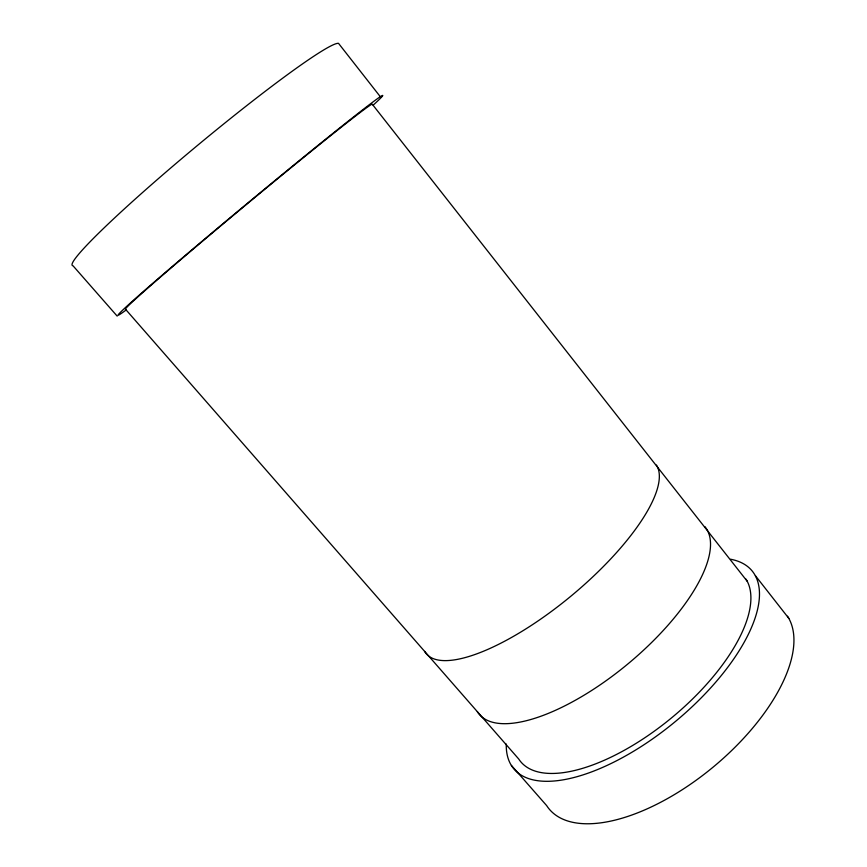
<?xml version="1.0" encoding="UTF-8"?>
<svg xmlns="http://www.w3.org/2000/svg" width="867" height="867" viewBox="0 0 867 867"><rect width="100%" height="100%" fill="white"/><g stroke="black" fill="none" stroke-linecap="round" stroke-linejoin="round"><path stroke-width="1.3" d="M117.186 316.119L73.034 265.79A173.628 12.322 -39.7 0 1 188.269 153.123A173.628 12.322 -39.7 0 1 338.52 43.35L380.591 97.071M511.411 765.431L546.654 805.595A153.372 72.525 -39.7 0 0 706.919 772.129A153.372 72.525 -39.7 0 0 787.507 616.209M747.256 581.334L372.171 104.105A160.839 3.251 -39.7 0 0 237.926 211.559A160.839 3.251 -39.7 0 0 125.498 309.237L518.748 759.037A145.082 62.684 -39.7 0 0 666.452 721.994A145.082 62.684 -39.7 0 0 745.978 579.102M755.406 575.71L788.84 618.409M730.578 559.237A154.879 66.976 -39.7 0 1 674.819 721.983A154.879 66.976 -39.7 0 1 506.274 744.059M126.138 309.985A171.742 3.468 -39.7 0 1 246.878 203.756A171.742 3.468 -39.7 0 1 373.135 105.2M656.427 465.048A148.842 48.216 -39.7 0 1 566.216 600.007A148.842 48.216 -39.7 0 1 424.678 651.442M704.86 526.594A146.74 56.42 -39.7 0 1 625.27 666.084A146.74 56.42 -39.7 0 1 477.338 711.677"/></g></svg>
